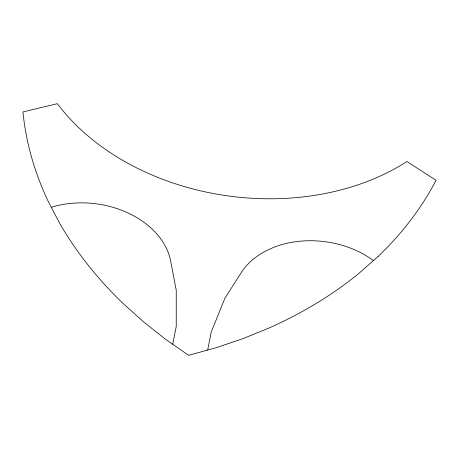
<?xml version="1.0" encoding="UTF-8"?>
<svg xmlns="http://www.w3.org/2000/svg" width="459" height="459" viewBox="0 0 459 459"><rect width="100%" height="100%" fill="white"/><g stroke="black" fill="none" stroke-linecap="round" stroke-linejoin="round"><path stroke-width="0.69" d="M172.75 344.261L176.239 326.424L176.245 290.335L170.817 261.859A83.722 61.827 7.4 0 0 52.228 206.992L51.282 207.296M207.692 350.045L211.18 332.207L224.83 298.373L240.7 273.426A83.722 61.827 7.4 0 1 372.628 260.001L373.396 260.586M378.227 256.311L359.374 272.99A445.362 328.879 7.4 0 1 269.02 328.019L243.23 338.535L216.39 347.647L188.632 355.306L165.51 339.224L143.799 322.086L123.603 303.961A445.362 328.879 7.4 0 1 59.733 223.413L48.373 201.736A445.362 328.879 7.4 0 1 22.95 111.933L57.364 103.694A226.316 167.122 7.4 0 0 406.909 161.528L436.05 180.284A445.362 328.879 7.4 0 1 378.227 256.311"/></g></svg>
